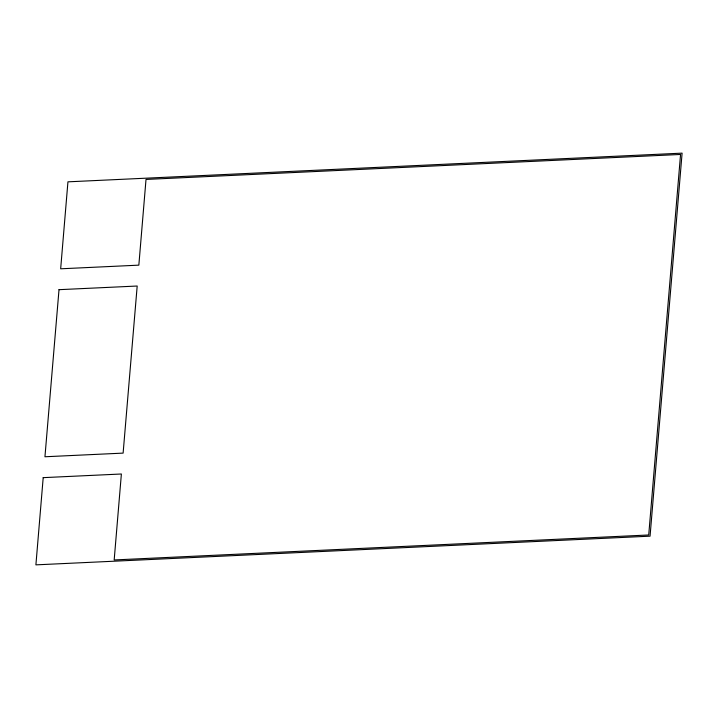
<?xml version="1.0" encoding="UTF-8"?>
<svg xmlns="http://www.w3.org/2000/svg" width="718" height="718" viewBox="0 0 718 718"><rect width="100%" height="100%" fill="white"/><g stroke="black" fill="none" stroke-linecap="round" stroke-linejoin="round"><path stroke-width="1.08" d="M43.197 477.65L35.9 564.86L650.059 536.166L682.1 153.14L67.941 181.833L60.662 268.801L138.843 265.148L146.014 179.437L680.556 154.46L648.722 534.982L114.18 559.95L121.378 473.997L43.197 477.65M59.011 289.677L44.947 456.765L123.119 453.112L137.192 286.024L59.011 289.677"/></g></svg>
